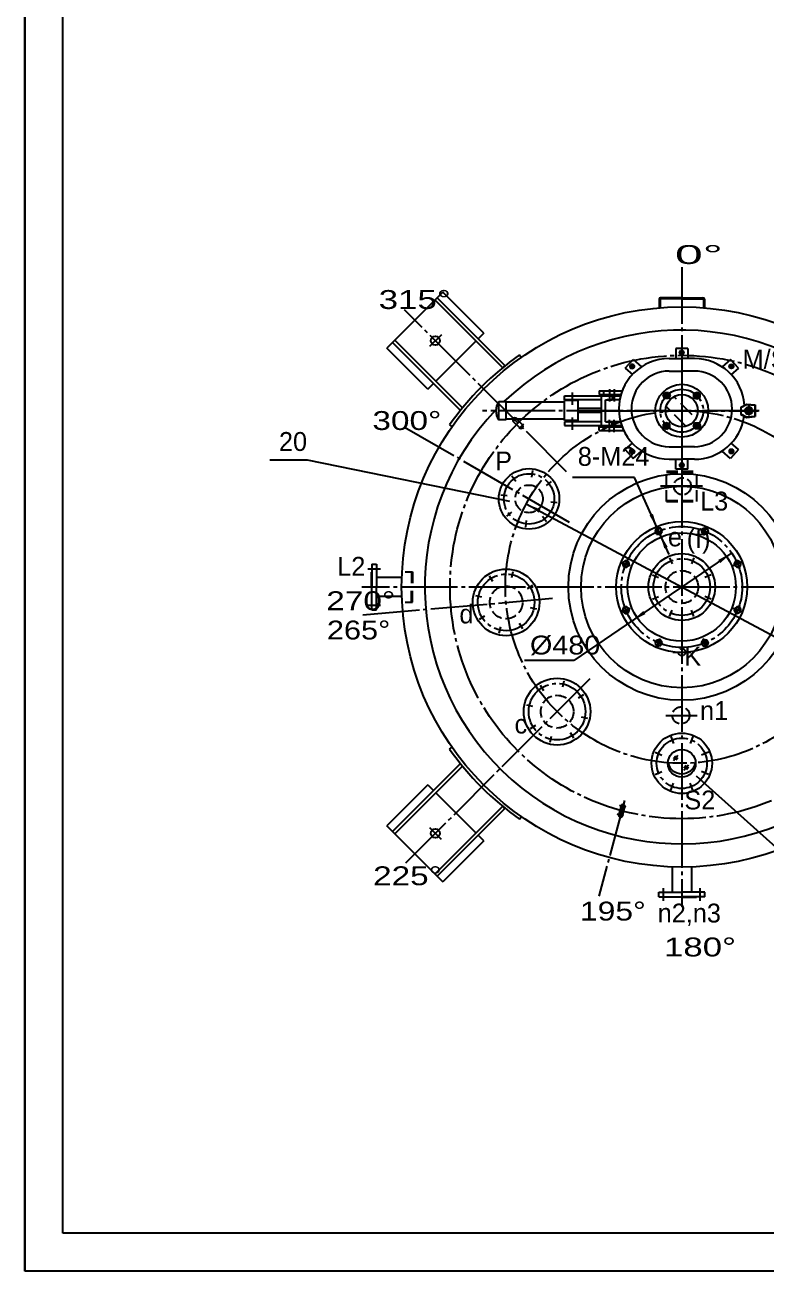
# Model space of a CAD drawing. Extents: x -33 to 587, y -220 to 621.
# Drawn here: x -32.8 to 163.4, y -220.2 to 109.7 of the extents above; entities that cross this region are included whole.
import ezdxf

# ---------------------------------------------------------------- set-up
doc = ezdxf.new("R2010")
doc.units = 0
doc.linetypes.add('DASHDOT', pattern=[18, 15, -1, 1, -1])
doc.linetypes.add('DASHED', pattern=[4, 3, -1])
doc.layers.get('0').update_dxf_attribs({"linetype": 'CONTINUOUS'})
for name, color, linetype in [('1', 7, 'CONTINUOUS'), ('2', 94, 'DASHDOT'), ('3', 2, 'DASHED'), ('4', 1, 'CONTINUOUS'), ('5', 214, 'CONTINUOUS'), ('85', 7, 'CONTINUOUS')]:
    doc.layers.add(name, color=color, linetype=linetype)
doc.styles.get("Standard").update_dxf_attribs({"font": 'isocp.shx', "width": 0.707, "bigfont": 'hztxt.shx'})
doc.styles.add('STYLE1', font='cadt_en.shx', dxfattribs={"width": 0.799282, "bigfont": 'cadt_hz.shx'})
doc.styles.add('STYLE16', font='cadt_en.shx', dxfattribs={"width": 1.148291, "bigfont": 'cadt_hz.shx'})
doc.styles.add('STYLE17', font='cadt_en.shx', dxfattribs={"width": 1.137986, "bigfont": 'cadt_hz.shx'})
doc.styles.add('STYLE22', font='cadt_en.shx', dxfattribs={"width": 1.320397, "bigfont": 'cadt_hz.shx'})
doc.styles.add('STYLE23', font='cadt_en.shx', dxfattribs={"width": 1.320397, "bigfont": 'cadt_hz.shx'})
doc.styles.add('STYLE24', font='cadt_en.shx', dxfattribs={"width": 1.378259, "bigfont": 'cadt_hz.shx'})
doc.styles.add('STYLE25', font='cadt_en.shx', dxfattribs={"width": 1.213584, "bigfont": 'cadt_hz.shx'})
doc.styles.add('STYLE26', font='cadt_en.shx', dxfattribs={"width": 1.259578, "bigfont": 'cadt_hz.shx'})
doc.styles.add('STYLE36', font='cadt_en.shx', dxfattribs={"width": 1.981314, "bigfont": 'cadt_hz.shx'})
doc.styles.add('STYLE39', font='cadt_en.shx', dxfattribs={"width": 1.380195, "bigfont": 'cadt_hz.shx'})
doc.styles.add('STYLE40', font='cadt_en.shx', dxfattribs={"width": 1.316448, "bigfont": 'cadt_hz.shx'})
doc.dimstyles.get("Standard").update_dxf_attribs({"dimtxt": 3.5, "dimasz": 4, "dimexe": 2, "dimexo": 0, "dimgap": 1, "dimtad": 1, "dimtoh": 1, "dimdec": 4, "dimzin": 0, "dimtxsty": 'STANDARD', "dimcen": 0, "dimazin": 3, "dimtfac": 1, "dimtdec": 4, "dimtmove": 0, "dimatfit": 3, "dimtolj": 1, "dimtzin": 0})

# ---------------------------------------------------------------- blocks, each defined once
blk = doc.blocks.new('*D222')
blk.add_line((99.91, -17.07), (182.21, -61.09))
for points in [[(99.91, -17.07), (103.67, -18.52), (103.2, -19.4)], [(182.21, -61.09), (178.45, -59.64), (178.92, -58.76)]]:
    blk.add_solid(points)
at = {"insert": (168.63, -52.2), "char_height": 5, "attachment_point": 7, "rotation": 331.863, "style": 'STYLE16'}
blk.add_mtext('%%c1400', dxfattribs=at)
blk = doc.blocks.new('*D223')
for p, q in [((154.28, -30.06), (112.49, -58.56)), ((112.49, -58.56), (99.46, -58.56))]:
    blk.add_line(p, q)
for points in [[(154.28, -30.06), (151.25, -32.73), (150.69, -31.9)], [(127.84, -48.09), (130.86, -45.43), (131.43, -46.25)]]:
    blk.add_solid(points)
at = {"insert": (100.89, -57.13), "char_height": 5, "attachment_point": 7, "style": 'STYLE17'}
blk.add_mtext('%%c480', dxfattribs=at)
blk = doc.blocks.new('*D224')
for p, q in [((128.58, -10.1), (112.11, -10.1, 1)), ((137.72, -30.5), (128.58, -10.1))]:
    blk.add_line(p, q)
for points in [[(134.61, -23.57), (132.52, -20.12), (133.43, -19.71)], [(135.26, -25.03), (137.35, -28.47), (136.44, -28.88)]]:
    blk.add_solid(points)
at = {"style": 'STYLE1'}
blk.add_text('8-M24', height=5, dxfattribs=at).set_placement((113.54, -7))
blk = doc.blocks.new('*U227')
at = {"layer": '1'}
for p, q in [((134.36, -53.12), (134, -53.99)), ((134, -53.99), (134.58, -54.73)), ((135.29, -52.99), (134.36, -53.12)), ((134.58, -54.73), (135.52, -54.6, 1)), ((135.87, -53.73), (135.29, -52.99)), ((135.52, -54.6), (135.87, -53.73))]:
    blk.add_line(p, q, dxfattribs=at)
blk = doc.blocks.new('*U228')
at = {"layer": '1'}
for p, q in [((146.81, -52.99), (146.25, -53.75)), ((146.25, -53.75), (146.62, -54.61)), ((146.62, -54.61), (147.55, -54.73)), ((147.75, -53.11), (146.81, -52.99)), ((147.55, -54.73), (148.12, -53.98, 1)), ((148.12, -53.98), (147.75, -53.11))]:
    blk.add_line(p, q, dxfattribs=at)
blk = doc.blocks.new('*U229')
at = {"layer": '1'}
for p, q in [((155.71, -44.27), (154.97, -44.85)), ((154.97, -44.85), (155.1, -45.78)), ((155.1, -45.78), (155.97, -46.13)), ((156.58, -44.62), (155.71, -44.27)), ((155.97, -46.13), (156.71, -45.55)), ((156.71, -45.55), (156.58, -44.62, 1))]:
    blk.add_line(p, q, dxfattribs=at)
blk = doc.blocks.new('*U230')
at = {"layer": '1'}
for p, q in [((155.09, -32.39), (154.97, -33.32)), ((155.96, -32.02), (155.09, -32.39)), ((156.71, -32.59), (155.96, -32.02, 1)), ((156.59, -33.52), (156.71, -32.59)), ((154.97, -33.32), (155.73, -33.89)), ((155.73, -33.89), (156.59, -33.52))]:
    blk.add_line(p, q, dxfattribs=at)
blk = doc.blocks.new('*U231')
at = {"layer": '1'}
for p, q in [((146.6, -23.55), (146.25, -24.43)), ((146.25, -24.43), (146.83, -25.17)), ((147.54, -23.42), (146.6, -23.55, 1)), ((146.83, -25.17), (147.76, -25.04)), ((148.11, -24.17), (147.54, -23.42)), ((147.76, -25.04), (148.11, -24.17))]:
    blk.add_line(p, q, dxfattribs=at)
blk = doc.blocks.new('*U232')
at = {"layer": '1'}
for p, q in [((134.57, -23.43), (134, -24.18, 1)), ((134, -24.18), (134.37, -25.05)), ((134.37, -25.05), (135.3, -25.16)), ((135.5, -23.54), (134.57, -23.43)), ((135.3, -25.16), (135.87, -24.41)), ((135.87, -24.41), (135.5, -23.54))]:
    blk.add_line(p, q, dxfattribs=at)
blk = doc.blocks.new('*U233')
at = {"layer": '1'}
for p, q in [((126.15, -32.02), (125.4, -32.6)), ((125.4, -32.6), (125.54, -33.54, 1)), ((127.02, -32.38), (126.15, -32.02)), ((127.15, -33.31), (127.02, -32.38)), ((125.54, -33.54), (126.41, -33.89)), ((126.41, -33.89), (127.15, -33.31))]:
    blk.add_line(p, q, dxfattribs=at)
blk = doc.blocks.new('*U234')
at = {"layer": '1'}
for p, q in [((125.53, -44.63), (125.41, -45.57)), ((125.41, -45.57), (126.16, -46.14, 1)), ((126.39, -44.27), (125.53, -44.63)), ((126.16, -46.14), (127.03, -45.77)), ((127.14, -44.83), (126.39, -44.27)), ((127.03, -45.77), (127.14, -44.83))]:
    blk.add_line(p, q, dxfattribs=at)
blk = doc.blocks.new('*U240')
for p, q in [((139.64, 10.66), (138.98, 11.31)), ((137.95, 7.69), (136.94, 8.7, 1)), ((143.83, 6.46), (140.84, 9.46)), ((142.14, 3.5), (139.14, 6.49))]:
    blk.add_line(p, q)
at = {"layer": '2'}
for p, q in [((141.06, 24.21), (141.06, -8.82)), ((141.06, 23.73), (141.06, 22.26)), ((141.06, 23.56), (141.06, 22.43)), ((127.38, 19.8), (128.48, 18.82)), ((127.44, 18.76), (128.42, 19.86, 6.28)), ((141.8, 22.99), (140.32, 22.99, 6.28)), ((140.49, 22.99), (141.63, 22.99)), ((154.74, 19.8), (153.63, 18.82)), ((154.68, 18.76), (153.7, 19.86)), ((127.51, 19.69), (128.36, 18.94)), ((128.31, 19.74), (127.56, 18.89)), ((154.61, 19.69), (153.76, 18.94)), ((153.81, 19.74), (154.56, 18.89)), ((121.91, 13.3), (121.91, 10.02)), ((123.16, 13.29), (123.16, 10.02)), ((112.03, 12.4), (112.03, 9.13)), ((137.9, 10.75), (136.2, 12.44)), ((144.22, 10.75), (145.92, 12.44)), ((161.51, 7.59), (88.33, 7.59)), ((159.6, 7.59), (157.94, 7.59)), ((158.77, 8.9), (158.77, 6.28)), ((112.03, 5.83), (112.03, 2.56)), ((121.91, 1.88), (121.91, 5.15)), ((123.16, 1.89), (123.16, 5.16)), ((137.9, 4.43), (136.2, 2.73)), ((144.22, 4.43), (145.92, 2.73)), ((127.38, -3.66), (128.48, -2.68)), ((127.44, -2.62), (128.42, -3.72)), ((127.51, -3.54), (128.36, -2.79)), ((128.31, -3.59), (127.56, -2.75)), ((154.74, -3.66), (153.63, -2.68)), ((154.68, -2.62), (153.7, -3.72, 6.28)), ((154.61, -3.54), (153.76, -2.79)), ((153.81, -3.59), (154.56, -2.75)), ((141.06, -7.59), (141.06, -6.11)), ((141.06, -7.42), (141.06, -6.29)), ((141.8, -6.85), (140.32, -6.85)), ((140.49, -6.85), (141.63, -6.85))]:
    blk.add_line(p, q, dxfattribs=at)
blk.add_circle((141.06, 7.59), 5.67, dxfattribs=at)
at = {"layer": '4'}
for centre, radius, start, end in [((141.06, 22.99), 0.333, 342, 612), ((127.93, 19.31), 0.333, 336.5127, 606.5127), ((154.19, 19.31), 0.333, 293.4873, 563.4873), ((145.07, 11.59), 0.533, 252, 522), ((158.77, 7.59), 0.533, 342, 612), ((137.05, 3.58), 0.533, 72, 342), ((145.07, 3.58), 0.533, 162, 432), ((127.93, -3.17), 0.333, 113.4873, 383.4873), ((154.19, -3.17), 0.333, 156.5127, 426.5127), ((141.06, -6.85), 0.333, 108, 378)]:
    blk.add_arc(centre, radius, start, end, dxfattribs=at)
at = {"layer": '85'}
for p, q in [((139.49, 24.06), (139.49, 21.4)), ((142.63, 24.06), (139.49, 24.06)), ((140.44, 22.99), (140.75, 23.53)), ((140.75, 23.53), (141.37, 23.53)), ((141.37, 23.53), (141.68, 22.99)), ((142.63, 24.06), (142.63, 21.4)), ((126.09, 18.83), (128.18, 21.19)), ((127.74, 19.89), (127.33, 19.43)), ((128.34, 19.77), (127.74, 19.89)), ((128.18, 21.19), (130.41, 19.22)), ((137.73, 21.4), (141.06, 21.4)), ((140.75, 22.46), (140.44, 22.99)), ((141.37, 22.46), (140.75, 22.46)), ((144.39, 21.4), (141.06, 21.4)), ((141.68, 22.99), (141.37, 22.46)), ((153.94, 21.19), (151.71, 19.22)), ((153.78, 19.77), (154.38, 19.89)), ((156.03, 18.83), (153.94, 21.19)), ((154.38, 19.89), (154.79, 19.43)), ((126.09, 18.83), (128.08, 17.08)), ((127.33, 19.43), (127.52, 18.85)), ((127.52, 18.85), (128.13, 18.73)), ((128.13, 18.73), (128.53, 19.19)), ((128.53, 19.19), (128.34, 19.77)), ((137.73, 18.07), (141.06, 18.07)), ((144.39, 18.07), (141.06, 18.07)), ((153.58, 19.19), (153.78, 19.77)), ((153.99, 18.73), (153.58, 19.19)), ((154.6, 18.85), (153.99, 18.73)), ((156.03, 18.83), (154.04, 17.08)), ((154.79, 19.43), (154.6, 18.85, 6.28)), ((92.63, 5.16), (92.63, 10.01)), ((92.63, 10.01), (94.63, 10.01)), ((94.63, 5.16), (94.63, 10.01)), ((110, 11.5), (124.84, 11.5)), ((110, 10.5), (110, 11.5, 6.28)), ((119.83, 10.5), (110, 10.5)), ((111.23, 10.26), (110.06, 10.26)), ((110.06, 4.96), (110.06, 10.26)), ((113.6, 10.27), (111.23, 10.26)), ((113.6, 5.25), (113.6, 10.27)), ((119.22, 12.84), (125.27, 12.84)), ((119.22, 12.84), (119.22, 11.84)), ((119.22, 11.84), (124.94, 11.84)), ((119.83, 3.68), (119.83, 11.5)), ((120.16, 11.5), (122.66, 11.5)), ((120.37, 12.84), (120.37, 11.84)), ((120.83, 4.67), (120.83, 10.5, 6.28)), ((120.83, 10.5), (122.66, 10.5)), ((124.62, 10.5), (121.34, 10.5)), ((122.66, 11.5), (122.66, 10.5)), ((136.13, 11.59), (136.59, 12.39)), ((136.59, 10.79), (136.13, 11.59)), ((136.59, 12.39), (137.51, 12.39)), ((137.51, 10.79), (136.59, 10.79)), ((137.51, 12.39), (137.98, 11.59, 6.28)), ((137.98, 11.59), (137.51, 10.79)), ((144.27, 12.06), (145.07, 12.52)), ((144.27, 11.13), (144.27, 12.06)), ((145.07, 10.67), (144.27, 11.13)), ((145.07, 12.52), (145.87, 12.06)), ((145.87, 11.13), (145.07, 10.67, 6.28)), ((145.87, 12.06), (145.87, 11.13)), ((110.06, 9.81), (94.63, 9.81)), ((119.83, 8.14), (113.6, 8.14)), ((119.83, 7.16), (113.6, 7.16)), ((156.65, 8.56), (158.2, 9.36)), ((156.65, 8.41), (158.23, 9.22)), ((156.65, 8.56), (156.65, 6.62)), ((156.65, 6.77), (158.23, 5.95)), ((156.65, 6.62), (158.2, 5.82)), ((157.85, 7.59), (158.31, 8.39)), ((158.31, 6.79), (157.85, 7.59)), ((158.2, 9.36), (160.52, 9.14)), ((158.23, 9.22), (160.39, 9.02)), ((158.31, 8.39), (159.23, 8.39)), ((159.23, 6.79), (158.31, 6.79)), ((159.23, 8.39), (159.7, 7.59)), ((159.7, 7.59), (159.23, 6.79)), ((160.39, 9.02), (160.39, 6.16)), ((160.52, 9.14), (160.52, 6.04)), ((160.52, 6.04), (160.52, 7.59)), ((94.63, 5.16), (92.63, 5.16)), ((110.06, 5.36), (94.63, 5.36)), ((119.83, 4.68), (110, 4.68)), ((110, 4.68), (110, 3.68)), ((110, 3.68), (125.14, 3.68)), ((113.6, 4.96), (110.06, 4.96)), ((113.6, 4.96), (113.6, 5.25)), ((119.22, 2.34), (119.22, 3.33)), ((119.22, 3.33), (125.26, 3.33)), ((120.16, 3.68), (122.66, 3.68)), ((120.37, 2.34), (120.37, 3.33)), ((120.83, 4.67), (122.66, 4.67)), ((124.83, 4.68), (121.34, 4.68)), ((122.66, 3.68), (122.66, 4.67)), ((136.25, 4.04), (137.05, 4.5, 6.28)), ((136.25, 3.12), (136.25, 4.04)), ((137.05, 4.5), (137.85, 4.04)), ((137.85, 4.04), (137.85, 3.12)), ((144.14, 3.58), (144.6, 4.38)), ((144.6, 2.78), (144.14, 3.58, 6.28)), ((144.6, 4.38), (145.53, 4.38)), ((145.53, 4.38), (145.99, 3.58)), ((145.99, 3.58), (145.53, 2.78)), ((158.2, 5.82), (160.52, 6.04)), ((158.23, 5.95), (160.39, 6.16)), ((119.22, 2.34), (125.69, 2.34)), ((137.05, 2.66), (136.25, 3.12)), ((137.85, 3.12), (137.05, 2.66)), ((145.53, 2.78), (144.6, 2.78)), ((126.09, -2.69), (128.08, -0.94)), ((126.09, -2.69), (128.18, -5.05)), ((127.33, -3.29), (127.52, -2.71, 6.28)), ((127.74, -3.75), (127.33, -3.29)), ((127.52, -2.71), (128.13, -2.59)), ((128.13, -2.59), (128.53, -3.05)), ((128.18, -5.05), (130.41, -3.08)), ((128.53, -3.05), (128.34, -3.63)), ((137.73, -1.93), (141.06, -1.93)), ((144.39, -1.93), (141.06, -1.93)), ((153.94, -5.05), (151.71, -3.08)), ((153.99, -2.59), (153.58, -3.05)), ((153.58, -3.05), (153.78, -3.63)), ((156.03, -2.69), (153.94, -5.05)), ((154.6, -2.71), (153.99, -2.59)), ((156.03, -2.69), (154.04, -0.94)), ((154.38, -3.75), (154.79, -3.29)), ((154.79, -3.29), (154.6, -2.71)), ((128.34, -3.63), (127.74, -3.75)), ((137.73, -5.26), (141.06, -5.26)), ((139.49, -7.91), (139.49, -5.26)), ((140.75, -6.32), (140.44, -6.85)), ((141.37, -6.32), (140.75, -6.32)), ((144.39, -5.26), (141.06, -5.26, 6.28)), ((141.68, -6.85), (141.37, -6.32)), ((142.63, -7.91), (142.63, -5.26)), ((153.78, -3.63), (154.38, -3.75)), ((142.63, -7.91), (139.49, -7.91)), ((140.44, -6.85), (140.75, -7.39)), ((140.75, -7.39), (141.37, -7.39)), ((141.37, -7.39), (141.68, -6.85, 6.28))]:
    blk.add_line(p, q, dxfattribs=at)
for centre, radius in [((141.06, 22.99), 0.533), ((141.06, 22.99), 0.25), ((127.93, 19.31), 0.533), ((154.19, 19.31), 0.533), ((127.93, 19.31), 0.25), ((154.19, 19.31), 0.25), ((141.06, 7.59), 7), ((137.05, 11.59), 0.8), ((137.05, 11.59), 0.533), ((141.06, 7.59), 4.27), ((145.07, 11.59), 0.8), ((145.07, 11.59), 0.533), ((158.77, 7.59), 1), ((158.77, 7.59), 0.8), ((158.77, 7.59), 0.583), ((158.77, 7.59), 0.433), ((137.05, 3.58), 0.8), ((137.05, 3.58), 0.533), ((145.07, 3.58), 0.8), ((145.07, 3.58), 0.533), ((127.93, -3.17), 0.533), ((127.93, -3.17), 0.25), ((154.19, -3.17), 0.533), ((154.19, -3.17), 0.25), ((141.06, -6.85), 0.533), ((141.06, -6.85), 0.25)]:
    blk.add_circle(centre, radius, dxfattribs=at)
for centre, radius, start, end in [((137.73, 8.07), 13.33, 90, 270), ((144.39, 8.07), 13.33, 4.399, 90), ((137.73, 8.07), 10, 90, 270), ((144.39, 8.07), 10, 270, 450), ((96.01, 7.59), 4.16, 144.3252, 215.6748), ((144.39, 8.07), 13.33, 270, 351.6542)]:
    blk.add_arc(centre, radius, start, end, dxfattribs=at)

msp = doc.modelspace()

# ---------------------------------------------------------------- linework, layer by layer
for p, q in [((-32.77011, -220.16859), (-32.77011, 620.83141)), ((-32.77011, 620.83141), (-32.77011, -220.16859, 1)), ((95.58303, -16.42857), (42.02723, -5.54379, 1)), ((138.84916, -85.03236), (140.05911, -83.60959, 1)), ((138.84925, -84.44652), (139.45116, -83.76136)), ((139.5194, -84.84891), (140.05445, -84.19617)), ((141.64516, -87.53536), (142.85511, -86.11259)), ((141.64525, -86.94952), (142.24716, -86.26436)), ((142.3154, -87.35191), (142.85045, -86.69917)), ((191.39152, -130.72261), (144.95668, -89.18024)), ((561.22989, -220.16859), (-32.77011, -220.16859))]:
    msp.add_line(p, q)
for centre, start, end in [((134.93651, -24.29645), 112.9837244, 381.7680458), ((147.18238, -24.29645), 67.9837244, 336.7680458), ((126.27737, -32.95559), 157.9837244, 426.7680458), ((155.84152, -32.95559), 22.9837244, 291.7680458), ((126.27737, -45.20146), 202.9837244, 471.7680458), ((155.84152, -45.20146), 337.9837244, 606.7680458), ((134.93651, -53.86059), 247.9837244, 516.7680458), ((147.18238, -53.86059), 292.9837244, 561.7680458)]:
    msp.add_arc(centre, 0.688, start, end)
at = {"layer": '1'}
for p, q in [((-22.77011, -210.16859), (-22.77011, 595.83141)), ((70.42886, 31.55206), (77.85348, 38.97668)), ((75.7555, 36.8787), (93.66887, 18.96532)), ((76.32118, 37.44438), (94.23455, 19.53101)), ((88.69555, 28.13461), (77.85348, 38.97668)), ((135.05944, 37.1124), (135.05944, 34.81127)), ((135.32604, 37.1125), (135.32604, 34.83244)), ((141.05944, 37.2458), (135.45934, 37.2458)), ((141.05944, 37.5124), (135.45944, 37.5124, 6.28319)), ((141.05944, 37.5124), (146.65944, 37.5124)), ((141.05944, 37.2458), (146.65954, 37.2458, 6.28319)), ((146.79284, 37.1125), (146.79284, 34.83244)), ((147.05944, 37.1124), (147.05944, 34.81127)), ((70.42886, 31.55206), (63.00424, 24.12744)), ((88.69555, 28.13461), (87.16325, 26.60231)), ((73.84631, 13.28537), (63.00424, 24.12744)), ((64.53654, 25.65974), (82.44991, 7.74637)), ((65.10223, 26.22543), (83.0156, 8.31205)), ((86.59756, 26.03663), (81.27093, 20.70999)), ((75.94429, 15.38336), (81.27093, 20.70999)), ((98.14439, 22.34829), (98.61939, 21.70424, 6.28319)), ((93.66887, 18.96532), (94.23455, 19.53101)), ((73.84631, 13.28537), (75.37861, 14.81767)), ((83.0156, 8.31205), (82.44991, 7.74637)), ((79.63264, 3.83653), (80.27669, 3.36153)), ((96.46717, 4.75998), (98.16422, 3.06292)), ((97.22094, 5.51375), (97.2201, 5.5146)), ((98.918, 3.8167), (97.37017, 5.36453, 6.28319)), ((42.02723, -5.54379), (32.02723, -5.54379)), ((58.92644, -35.14552), (59.05944, -35.14552)), ((58.92644, -39.07852), (58.92644, -35.14552)), ((59.05944, -33.01252), (60.25944, -33.01252)), ((59.05944, -33.01252), (59.05944, -39.07852)), ((60.25944, -33.01252), (60.25944, -39.07852)), ((58.92644, -39.07852), (58.92644, -43.01152)), ((59.05944, -45.14452), (59.05944, -39.07852)), ((66.96973, -36.54552), (60.25944, -36.54552)), ((60.25944, -45.14452), (60.25944, -39.07852)), ((66.96973, -41.61152), (60.25944, -41.61152)), ((58.92644, -43.01152), (59.05944, -43.01152)), ((59.05944, -45.14452), (60.25944, -45.14452)), ((79.63264, -81.99358), (80.27669, -81.51857, 6.28319)), ((64.53654, -103.81678), (82.44991, -85.90341)), ((65.10223, -104.38247), (83.0156, -86.46909)), ((83.0156, -86.46909), (82.44991, -85.90341)), ((73.84631, -91.44241), (63.00424, -102.28448)), ((73.84631, -91.44241), (75.37861, -92.97471)), ((75.94429, -93.5404), (81.27093, -98.86703)), ((75.7555, -115.03574), (93.66887, -97.12237)), ((76.32118, -115.60142), (94.23455, -97.68805)), ((86.59756, -104.19367), (81.27093, -98.86703)), ((93.66887, -97.12237), (94.23455, -97.68805)), ((124.9818, -97.02169), (124.36033, -99.34106)), ((125.39031, -99.61581), (126.01148, -97.29759)), ((98.14439, -100.50533), (98.61939, -99.86128)), ((70.42886, -109.7091), (63.00424, -102.28448)), ((88.69555, -106.29165), (87.16325, -104.75935)), ((88.69555, -106.29165), (77.85348, -117.13372)), ((70.42886, -109.7091), (77.85348, -117.13372)), ((138.52644, -113.16823), (138.52644, -119.87552)), ((143.59244, -113.16823), (143.59244, -119.87552)), ((134.99344, -119.87552), (141.05944, -119.87552)), ((134.99344, -121.07552), (134.99344, -119.87552)), ((134.99344, -121.07552), (141.05944, -121.07552)), ((137.12644, -121.20852), (137.12644, -121.07552)), ((141.05944, -121.20852), (137.12644, -121.20852)), ((147.12544, -119.87552), (141.05944, -119.87552)), ((147.12544, -121.07552), (141.05944, -121.07552)), ((141.05944, -121.20852), (144.99244, -121.20852)), ((144.99244, -121.20852), (144.99244, -121.07552)), ((147.12544, -121.07552), (147.12544, -119.87552)), ((551.22989, -210.16859), (-22.77011, -210.16859))]:
    msp.add_line(p, q, dxfattribs=at)
for centre, radius in [((141.05944, -39.07852), 74.133), ((75.84954, 26.13138), 1.2), ((100.64507, -15.74527), 8), ((141.05944, -39.07852), 30), ((141.05944, -39.07852), 26.6665), ((141.05944, -39.07852), 17.335), ((141.05944, -39.07852), 14.335), ((134.93651, -24.29645), 0.8), ((147.18238, -24.29645), 0.8), ((126.27737, -32.95559), 0.8), ((141.05944, -39.07852), 8.833), ((155.84152, -32.95559), 0.8), ((94.57052, -43.14577), 8.833), ((126.27737, -45.20146), 0.8), ((155.84152, -45.20146), 0.8), ((134.93651, -53.86059), 0.8), ((147.18238, -53.86059), 0.8), ((108.06124, -72.07672), 8.833), ((141.05944, -85.74502), 8), ((141.05944, -85.74502), 3.66667), ((75.84954, -104.28842), 1.2)]:
    msp.add_circle(centre, radius, dxfattribs=at)
for centre, radius, start, end in [((135.45944, 37.1124), 0.4, 90, 180), ((135.45934, 37.1125), 0.1333, 90, 180), ((146.65944, 37.1124), 0.4, 0, 90), ((146.65954, 37.1125), 0.1333, 0, 90), ((141.05944, -39.07852), 68, 136.3438733, 493.7875554), ((141.05944, -39.07852), 74.933, 124.9395841, 145.0604159), ((96.84109, 5.13559), 0.53, 154.4080339, 225), ((98.54408, 3.44109), 0.53, 315, 405), ((98.53984, 3.43684), 0.53, 225, 315), ((141.05944, -39.07852), 74.933, 214.9395841, 235.0604159), ((141.05944, -84.74469), 3.76895, 193.5070467, 346.4929533), ((125.49405, -97.15771), 0.53, 75, 165), ((125.49985, -97.15926), 0.53, 345, 435), ((124.87227, -99.47824), 0.53, 165, 255), ((124.87806, -99.47979), 0.53, 255, 345)]:
    msp.add_arc(centre, radius, start, end, dxfattribs=at)
at = {"layer": '2'}
for p, q in [((141.05944, 45.60814), (141.05944, -123.76518)), ((110.54253, -8.56161), (67.72219, 34.25873)), ((77.43582, 27.71766), (74.27189, 24.55373)), ((117.48044, 7.58798), (161.31028, 7.58798)), ((96.31503, 4.60784), (97.53229, 5.8251, 6.28319)), ((97.9976, 2.8963), (99.23081, 4.1295, 6.28319)), ((67.71864, 3.26481), (111.29528, -21.89417)), ((97.10341, -11.12969), (96.05572, -9.76431)), ((101.40444, -9.97723), (101.62908, -8.27094)), ((105.26065, -12.20361), (106.62602, -11.15592)), ((146.55234, -12.41252), (135.44099, -12.41252)), ((94.87703, -14.98589), (93.17073, -14.76126)), ((96.02949, -19.28693), (94.66411, -20.33462)), ((106.41311, -16.50465), (108.1194, -16.72929)), ((99.88569, -21.51331), (99.66105, -23.2196)), ((104.18673, -20.36085), (105.23442, -21.72623)), ((134.47314, -23.20395), (135.42242, -25.44209)), ((147.62724, -23.19628), (146.71588, -25.45013)), ((125.1772, -32.51073), (127.43106, -33.42209)), ((137.84354, -31.31464), (138.51379, -32.93276)), ((144.27535, -31.31464), (143.6051, -32.93276)), ((156.93401, -32.49221), (154.69587, -33.4415)), ((58.00266, -34.24552), (61.3202, -34.24552)), ((90.10696, -36.13939), (91.00435, -37.548, 6.28319)), ((96.36857, -35.0353), (96.00708, -36.66589)), ((133.29556, -35.86262), (134.91368, -36.53286)), ((148.82332, -35.86262), (147.2052, -36.53286)), ((225.7461, -39.07852), (56.37278, -39.07852)), ((101.57691, -38.68221), (100.16829, -39.5796)), ((56.69504, -46.45945), (106.82153, -42.07395)), ((86.46005, -41.34772), (88.09064, -41.70922, 6.28319)), ((133.29556, -42.29443), (134.91368, -41.62418)), ((148.82332, -42.29443), (147.2052, -41.62418)), ((58.00266, -43.91152), (61.3202, -43.91152)), ((102.681, -44.94382), (101.05041, -44.58233)), ((125.18487, -45.66483), (127.42302, -44.71554)), ((137.84354, -46.8424), (138.51379, -45.22428)), ((144.27535, -46.8424), (143.6051, -45.22428)), ((156.94168, -45.64632), (154.68783, -44.73495)), ((87.56414, -47.60933), (88.97275, -46.71195)), ((99.03408, -50.15216), (98.1367, -48.74354)), ((92.77247, -51.25625), (93.13397, -49.62566)), ((134.49165, -54.96076), (135.40301, -52.70691)), ((147.64575, -54.95309), (146.69646, -52.71495)), ((138.70212, -56.34452), (143.4864, -56.34452)), ((116.7571, -63.38086), (67.72219, -112.41577)), ((103.59768, -65.07033), (104.49507, -66.47895)), ((109.85929, -63.96624), (109.4978, -65.59683)), ((115.06763, -67.61316), (113.65901, -68.51055)), ((99.95077, -70.27867), (101.58136, -70.64016)), ((101.05486, -76.54028), (102.46347, -75.64289)), ((116.17172, -73.87477), (114.54113, -73.51327)), ((136.82965, -73.07852), (145.14155, -73.07852)), ((106.26319, -80.1872), (106.62469, -78.5566)), ((112.5248, -79.0831), (111.62742, -77.67449)), ((138.12913, -78.67063), (138.87981, -80.48293)), ((143.98975, -78.67063), (143.23907, -80.48293)), ((133.98505, -82.81471), (135.79735, -83.56539)), ((148.13384, -82.81471), (146.32153, -83.56539)), ((133.98505, -88.67533), (135.79735, -87.92465)), ((148.13384, -88.67533), (146.32153, -87.92465)), ((138.12913, -92.81941), (138.87981, -91.00711)), ((143.98975, -92.81941), (143.23907, -91.00711)), ((125.91035, -95.62724), (119.14383, -120.88033)), ((126.2391, -97.35858), (124.5545, -96.90719)), ((125.59813, -99.67149), (123.93533, -99.22595)), ((74.26326, -102.70214), (77.4272, -105.86608)), ((136.22644, -122.1323), (136.22644, -118.81477)), ((145.89244, -122.1323), (145.89244, -118.81477))]:
    msp.add_line(p, q, dxfattribs=at)
for centre, radius in [((141.05944, -39.07852), 61.33), ((141.05944, -39.07852), 46.6665), ((100.64507, -15.74527), 6.66667), ((141.05944, -39.07852), 16), ((141.05944, -39.07852), 7.5), ((94.57052, -43.14577), 7.5), ((108.06124, -72.07672), 7.5), ((141.05944, -85.74502), 6.66667)]:
    msp.add_circle(centre, radius, dxfattribs=at)
at = {"layer": '3'}
for p, q in [((97.37017, 5.36453), (97.22094, 5.51375)), ((137.05944, -8.41252), (145.05944, -8.41252)), ((137.05944, -16.41252), (137.05944, -8.41252)), ((137.05944, -8.68252), (145.05944, -8.68252)), ((145.05944, -16.41252), (145.05944, -8.41252)), ((137.05944, -16.14252), (145.05944, -16.14252)), ((137.05944, -16.41252), (145.05944, -16.41252)), ((67.82651, -35.07852), (69.82651, -35.07852)), ((69.55991, -35.07852), (69.55991, -39.07852)), ((69.82651, -35.07852), (69.82651, -39.07852)), ((69.55991, -43.07852), (69.55991, -39.07852)), ((69.82651, -43.07852), (69.82651, -39.07852)), ((67.82651, -43.07852), (69.82651, -43.07852))]:
    msp.add_line(p, q, dxfattribs=at)
for centre, radius in [((100.64507, -15.74527), 3.66667), ((141.24377, -12.40452), 2.2665), ((141.05944, -39.07852), 4.333), ((94.57052, -43.14577), 4.333), ((141.05944, -56.34452), 0.935), ((108.06124, -72.07672), 4.333), ((140.83929, -73.07852), 2.2665)]:
    msp.add_circle(centre, radius, dxfattribs=at)
for centre, start, end in [((96.84109, 5.13559), 135, 154.4080339), ((96.84533, 5.13983), 45, 135)]:
    msp.add_arc(centre, 0.53, start, end, dxfattribs=at)

# ---------------------------------------------------------------- block references
for name in ['*U240', '*U232', '*U231', '*U233', '*U230', '*U234', '*U229', '*U227', '*U228']:
    msp.add_blockref(name, (0, 0))

# ---------------------------------------------------------------- texts
at = {"style": 'STYLE1'}
for s, p in [('M/S1', (157.15944, 18.73631)), ('20', (34.46123, -3.05913)), ('P', (91.66153, -8.23084)), ('L3', (145.91544, -18.8387)), ('e', (137.39754, -28.32634)), ('(f)', (142.36254, -28.75434)), ('L2', (49.88554, -36.10334)), ('d', (82.20954, -48.71134)), ('K', (141.72606, -59.8946)), ('n1', (145.89644, -74.28285)), ('c', (96.80127, -77.86368)), ('S2', (141.75154, -97.96234)), ('n2,n3', (134.68394, -127.89044))]:
    msp.add_text(s, height=5, dxfattribs=at).set_placement(p)
at = {"char_height": 5, "attachment_point": 7}
for s, insert, style in [('315%%d', (60.84692, 34.45302), 'STYLE39'), ('265%%d', (47.14603, -53.03738), 'STYLE25'), ('225%%d', (59.37826, -118.09789), 'STYLE40'), ('195%%d', (114.12003, -127.44338), 'STYLE26')]:
    msp.add_mtext(s, dxfattribs=dict(at, insert=insert, style=style))
at = {"layer": '5', "char_height": 5, "attachment_point": 7}
for s, insert, style in [('0%%d', (139.25469, 46.35727), 'STYLE36'), ('300%%d', (59.18157, 2.41825), 'STYLE23'), ('270%%d', (46.97325, -45.28266), 'STYLE22'), ('180%%d', (136.34969, -136.94538), 'STYLE24')]:
    msp.add_mtext(s, dxfattribs=dict(at, insert=insert, style=style))

# ---------------------------------------------------------------- dimensions: what is measured, and where the dimension line sits
for p1, p2, text, picture, middle in [((134.60957, -23.5663), (135.26345, -25.02659), '8-M24', '*D224', (120.34646, -10.09952)), ((182.211, -61.0856), (99.90789, -17.07144), '%%c1400', '*D222', (173.28944, -56.31452)), ((127.84121, -48.09396), (154.27768, -30.06308), '%%c480', '*D223', (105.97459, -58.56252))]:
    dim = msp.add_diameter_dim_2p(p1=p1, p2=p2, text=text, dimstyle='STANDARD')
    dim.commit()
    dim.dimension.update_dxf_attribs({"geometry": picture, "text_midpoint": middle})

doc.saveas('drawing.dxf')
